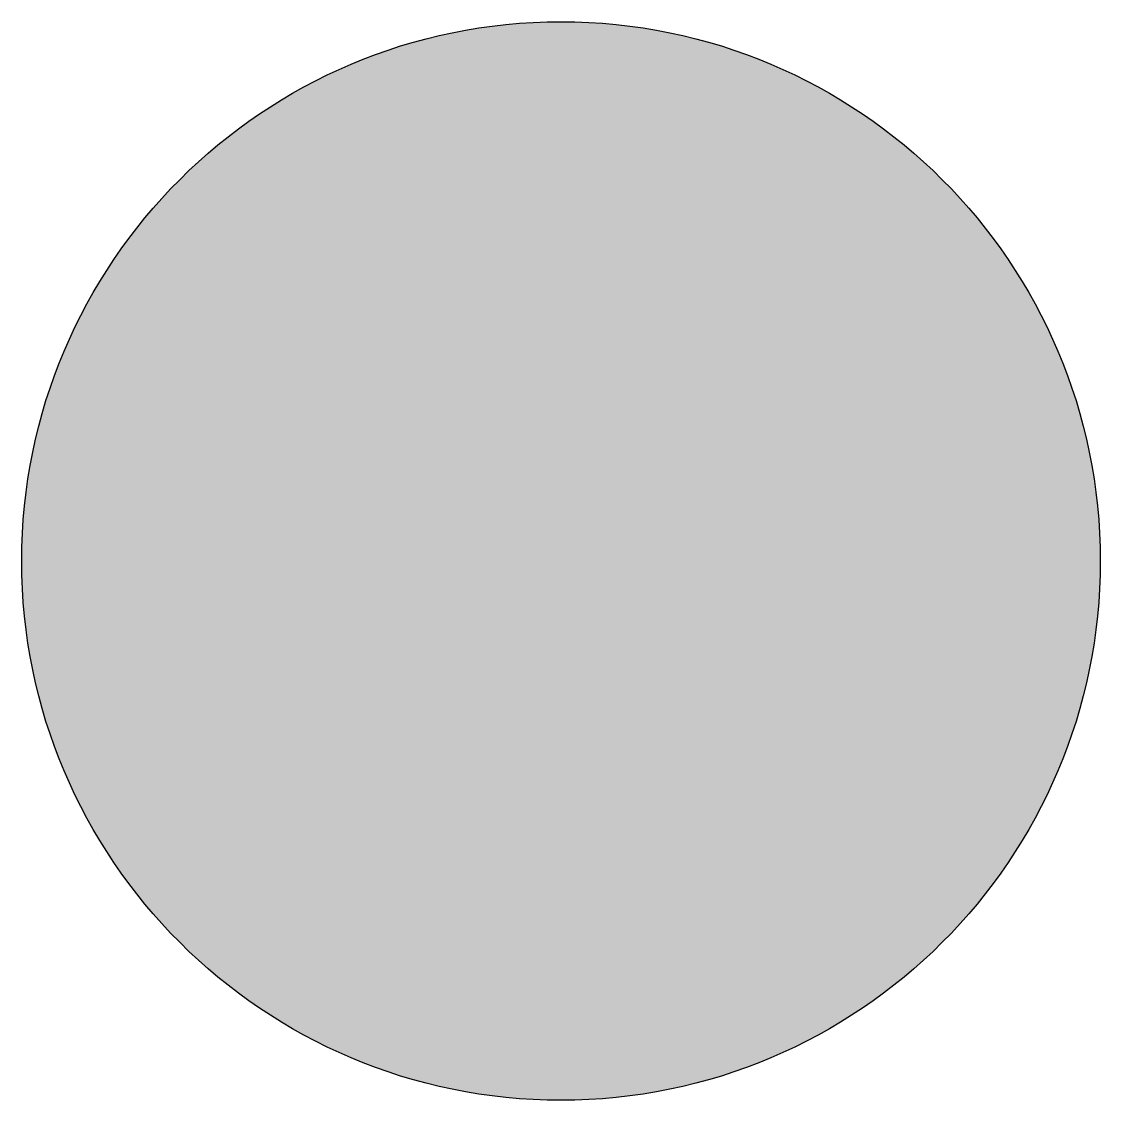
# Model space of a CAD drawing. Header units: millimetres. Extents: x -10 to 10, y -10 to 10.
import ezdxf

# ---------------------------------------------------------------- set-up
doc = ezdxf.new("R2010")
doc.units = ezdxf.units.MM
doc.layers.get('0').update_dxf_attribs({"true_color": 0xffffff})

msp = doc.modelspace()

# ---------------------------------------------------------------- hatches: boundary and pattern name
h = msp.add_hatch(color=256)
edge = h.paths.add_edge_path()
edge.add_arc((0, 0), 10, 0, 360)

# ---------------------------------------------------------------- linework, layer by layer
msp.add_circle((0, 0), 10)

doc.saveas('drawing.dxf')
